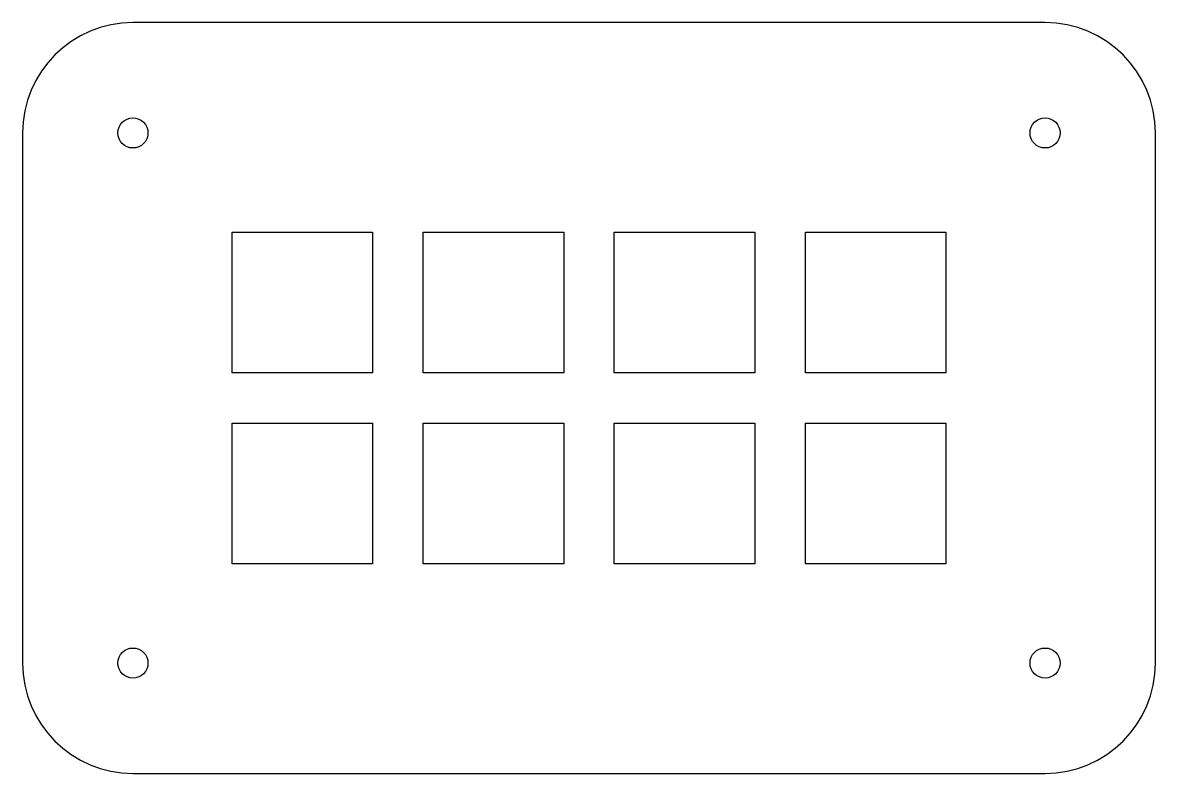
# Model space of a CAD drawing. Header units: millimetres. Extents: x -83 to 30, y -6 to 68.
import ezdxf

# ---------------------------------------------------------------- set-up
doc = ezdxf.new("R2010")
doc.units = ezdxf.units.MM
doc.layers.get('0').update_dxf_attribs({"linetype": 'CONTINUOUS'})

msp = doc.modelspace()

# ---------------------------------------------------------------- linework, layer by layer
msp.add_lwpolyline([(19.2875, -6.475, 0.414213562), (30.2875, 4.525), (30.2875, 57.3875, 0.414213562), (19.2875, 68.3875), (-71.675, 68.3875, 0.414213562), (-82.675, 57.3875), (-82.675, 4.525, 0.414213562), (-71.675, -6.475)], format="xyb", close=True)
for points in [[(-47.76875, 47.48125), (-47.76875, 33.48125), (-61.76875, 33.48125), (-61.76875, 47.48125)], [(-28.71875, 47.48125), (-28.71875, 33.48125), (-42.71875, 33.48125), (-42.71875, 47.48125)], [(-9.66875, 47.48125), (-9.66875, 33.48125), (-23.66875, 33.48125), (-23.66875, 47.48125)], [(9.38125, 47.48125), (9.38125, 33.48125), (-4.61875, 33.48125), (-4.61875, 47.48125)], [(-47.76875, 28.43125), (-47.76875, 14.43125), (-61.76875, 14.43125), (-61.76875, 28.43125)], [(-28.71875, 28.43125), (-28.71875, 14.43125), (-42.71875, 14.43125), (-42.71875, 28.43125)], [(-23.66875, 14.43125), (-23.66875, 28.43125), (-9.66875, 28.43125), (-9.66875, 14.43125)], [(9.38125, 28.43125), (9.38125, 14.43125), (-4.61875, 14.43125), (-4.61875, 28.43125)]]:
    msp.add_lwpolyline(points, close=True)
for centre in [(-71.675, 57.3875), (19.2875, 57.3875), (-71.675, 4.525), (19.2875, 4.525)]:
    msp.add_circle(centre, 1.5)

doc.saveas('drawing.dxf')
